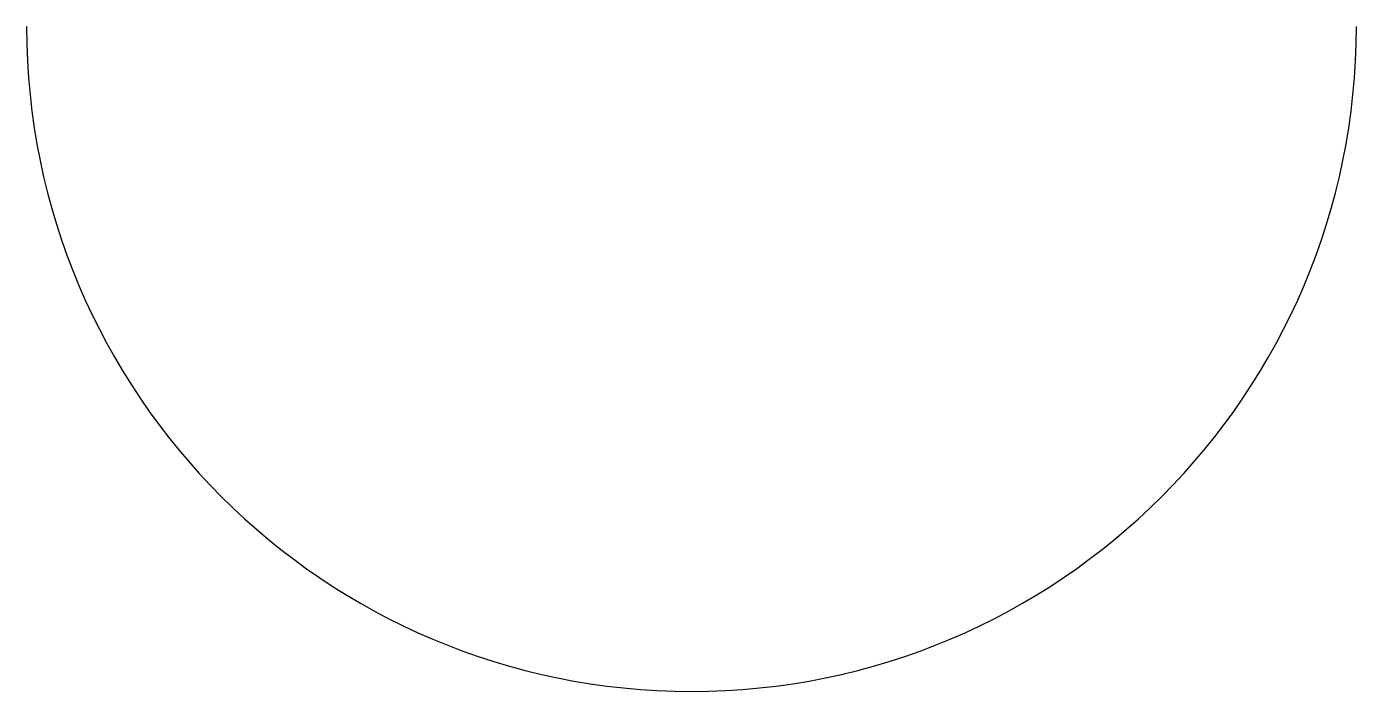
# Model space of a CAD drawing. Header units: metres. Extents: x 0 to 100, y -50 to 0.
import ezdxf

# ---------------------------------------------------------------- set-up
doc = ezdxf.new("R2010")
doc.units = ezdxf.units.M
doc.layers.add('CURVE', color=5, linetype='Continuous')

msp = doc.modelspace()

# ---------------------------------------------------------------- linework, layer by layer
at = {"layer": 'CURVE'}
msp.add_lwpolyline([(0, 0, 1), (100, 0)], format="xyb", dxfattribs=at)

doc.saveas('drawing.dxf')
